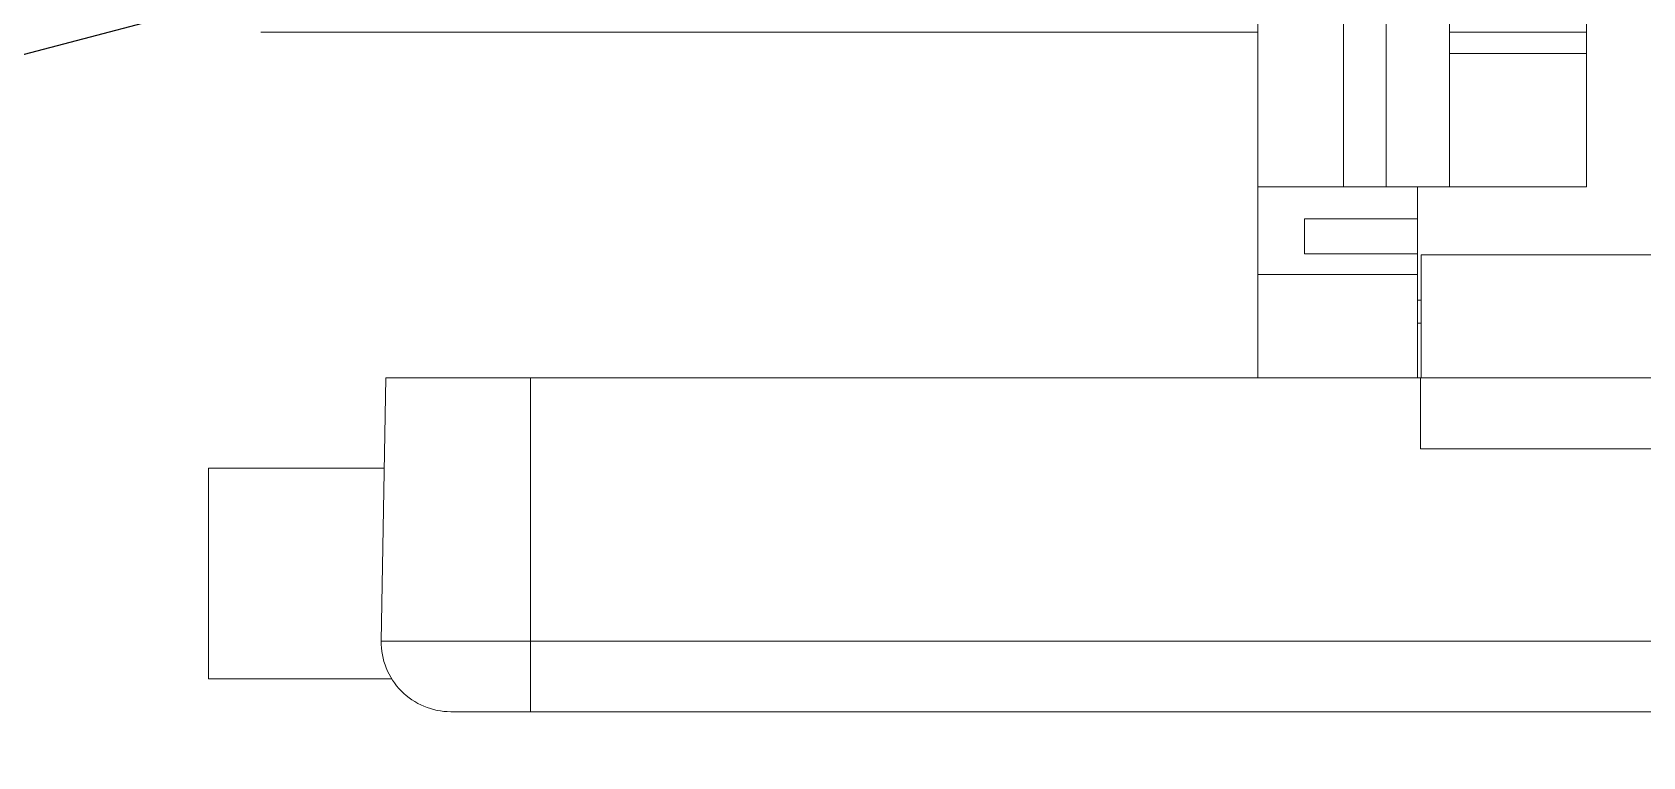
# Model space of a CAD drawing. Header units: inches. Extents: x 0 to 34.2, y 0 to 22.
# Drawn here: x 7.26 to 8.372, y 8.75 to 9.25 of the extents above; entities that cross this region are included whole.
import ezdxf
from ezdxf.enums import TextEntityAlignment as Align

# ---------------------------------------------------------------- set-up
doc = ezdxf.new("R2010")
doc.units = ezdxf.units.IN
doc.header["$MEASUREMENT"] = 0
doc.layers.add('RED_16AWG', color=1, linetype='Continuous')
doc.layers.add('SYMS', color=7, linetype='Continuous')
doc.styles.add('WD', font='romans.shx', dxfattribs={"height": 0.185})

# ---------------------------------------------------------------- blocks, each defined once
blk = doc.blocks.new('HDV1_PROG_PORT')
at = {"color": 7, "linetype": 'Continuous', "lineweight": 15}
for p, q in [((0.7939, 0.0143), (0.7939, -0.1067)), ((0.8531, -0.1067), (0.8531, 0.0143)), ((0.8825, 0.0143), (0.8825, -0.1067)), ((0.9264, 0.0143), (0.9264, -0.1067)), ((1.021, 0.0143), (1.021, -0.1067)), ((0.1056, 0.0001), (0.7939, 0.0001)), ((0.9264, 0.0001), (1.021, 0.0001)), ((0.9264, -0.0145), (1.021, -0.0145)), ((0.7939, -0.1067), (0.9043, -0.1067)), ((0.7939, -0.1067), (0.7939, -0.1672)), ((0.9043, -0.1067), (1.021, -0.1067)), ((0.9043, -0.1287), (0.9043, -0.1067)), ((0.8263, -0.1287), (0.8263, -0.1529)), ((0.9043, -0.1287), (0.8263, -0.1287)), ((0.9043, -0.1529), (0.9043, -0.1287)), ((0.8263, -0.1529), (0.9043, -0.1529)), ((0.9043, -0.1672), (0.9043, -0.1529)), ((1.2476, -0.1535), (0.9067, -0.1535)), ((0.9067, -0.2385), (0.9067, -0.1535)), ((0.7939, -0.1672), (0.9043, -0.1672)), ((0.7939, -0.2385), (0.7939, -0.1672)), ((0.9043, -0.2385), (0.9043, -0.1672)), ((0.9067, -0.1849), (0.9043, -0.1849)), ((0.1887, -0.4201), (0.1919, -0.2385)), ((0.2917, -0.2385), (0.1919, -0.2385)), ((0.2917, -0.4201), (0.2917, -0.2385)), ((0.2917, -0.2385), (0.9062, -0.2385)), ((1.248, -0.2385), (0.9062, -0.2385)), ((0.9062, -0.2874), (0.9062, -0.2385)), ((1.248, -0.2874), (0.9062, -0.2874)), ((0.0694, -0.4461), (0.0694, -0.3009)), ((0.1908, -0.3009), (0.0694, -0.3009)), ((0.2917, -0.4201), (0.1887, -0.4201)), ((0.2917, -0.4201), (0.2917, -0.4689)), ((1.8625, -0.4201), (0.2917, -0.4201)), ((0.2367, -0.4689), (0.2917, -0.4689)), ((0.2917, -0.4689), (1.8625, -0.4689))]:
    blk.add_line(p, q, dxfattribs=at)
blk.add_arc((0.2367, -0.4209), 0.048, 179, 270, dxfattribs=at)
for points in [[(0.9043, -0.2008), (0.9067, -0.2008)], [(0.1957, -0.4461), (0.0694, -0.4461)]]:
    blk.add_open_spline(points, degree=1, dxfattribs=at)
at = {"style": 'WD', "width": 0.7}
for tag, p in [('INST', (1.0625, 2.2321)), ('LOC', (1.0625, 2.0625)), ('DESC1', (1.0625, 1.9062)), ('DESC2', (1.0625, 1.75)), ('DESC3', (1.0625, 1.6021)), ('XREF', (1.0625, -0.4375))]:
    blk.add_attdef(tag, text='', height=0.125, dxfattribs=at).set_placement(p, align=Align.CENTER)
at = {"style": 'WD'}
blk.add_attdef('TAG1', text='', height=0.125, dxfattribs=at).set_placement((1.0625, 1.4375), align=Align.CENTER)
at = {"style": 'WD', "width": 0.8}
for tag, p in [('TERM03', (1.375, 0.5625)), ('TERM01', (1.25, 0.3125)), ('TERM02', (1.5, 0.3125))]:
    blk.add_attdef(tag, text='', height=0.125, dxfattribs=at).set_placement(p, align=Align.MIDDLE_LEFT)
at = {"style": 'WD'}
for tag, p, height, flags in [('X0TERM03', (1.3125, 0.5625), 0.005, 1), ('X0TERM01', (1.1875, 0.3125), 0.005, 1), ('X0TERM02', (1.4375, 0.3125), 0.005, 1), ('FAMILY', (1.4547, -0.0977), 0.01, 9)]:
    blk.add_attdef(tag, p, '', height=height, dxfattribs=dict(at, flags=flags))
at = {"style": 'WD', "flags": 9}
for tag, p in [('CAT', (1.4797, -0.1418)), ('MFG', (1.4778, -0.1613)), ('ASSYCODE', (1.48, -0.1786))]:
    blk.add_attdef(tag, text='', height=0.01, dxfattribs=at).set_placement(p, align=Align.CENTER)

msp = doc.modelspace()

# ---------------------------------------------------------------- linework, layer by layer
at = {"layer": 'RED_16AWG'}
msp.add_line((8.5, 9.5625), (5.4125, 8.75), dxfattribs=at)

# ---------------------------------------------------------------- block references
at = {"layer": 'SYMS'}
msp.add_blockref('HDV1_PROG_PORT', (7.3125, 9.25), dxfattribs=at)

doc.saveas('drawing.dxf')
